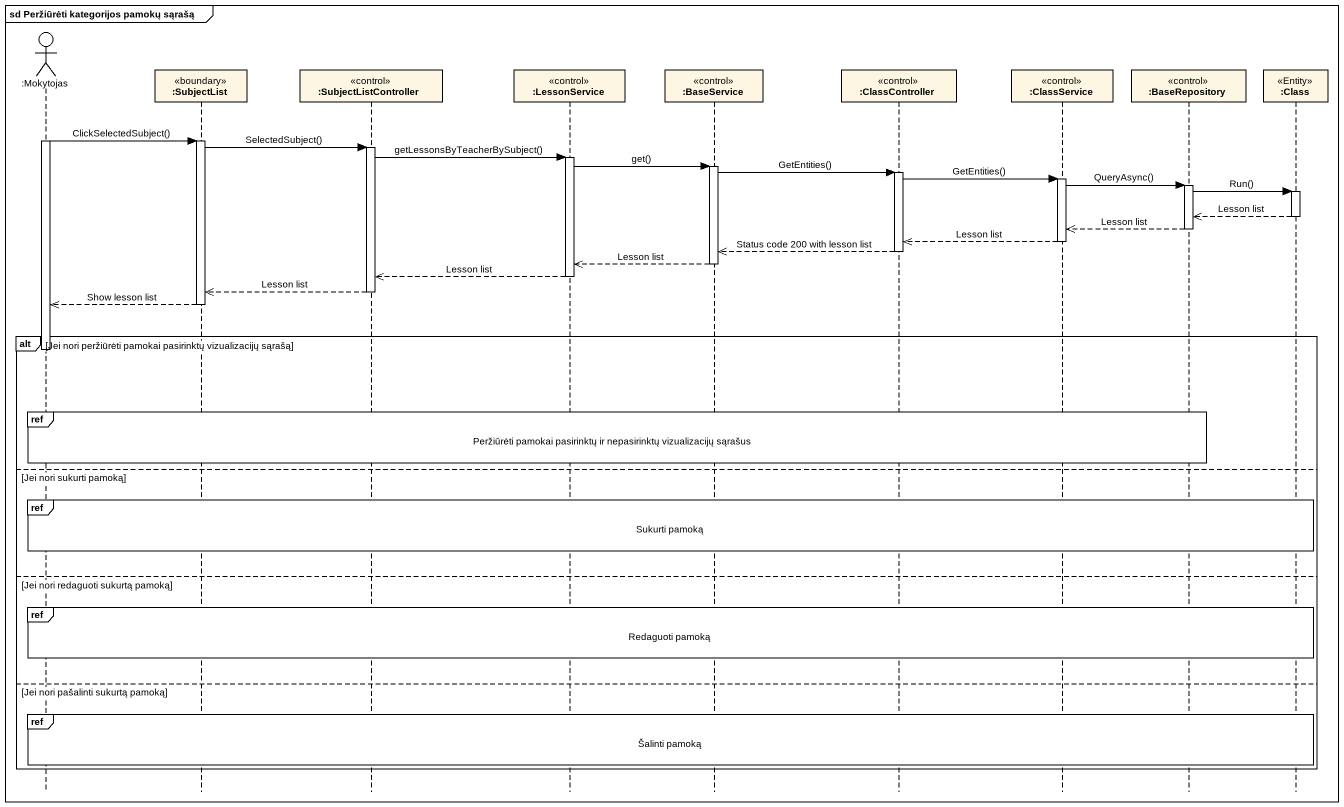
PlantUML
@startuml
mainframe sd Peržiūrėti kategorijos pamokų sąrašą
hide footbox
actor ":Mokytojas" as Mokytojas
participant ":SubjectList" as SubjectList <<boundary>>
participant ":SubjectListController" as SubjectListController <<control>>
participant ":LessonService" as LessonService <<control>>
participant ":BaseService" as BaseService <<control>>
participant ":ClassController" as ClassController <<control>>
participant ":ClassService" as ClassService <<control>>
participant ":BaseRepository" as BaseRepository <<control>>
participant ":Class" as Class_ <<Entity>>

activate Mokytojas
Mokytojas -> SubjectList : ClickSelectedSubject()
activate SubjectList
SubjectList -> SubjectListController : SelectedSubject()
activate SubjectListController
SubjectListController -> LessonService : getLessonsByTeacherBySubject()
activate LessonService
LessonService -> BaseService : get()
activate BaseService
BaseService -> ClassController : GetEntities()
activate ClassController
ClassController -> ClassService : GetEntities()
activate ClassService
ClassService -> BaseRepository : QueryAsync()
activate BaseRepository
BaseRepository -> Class_ : Run()
activate Class_
Class_ -->> BaseRepository : Lesson list
deactivate Class_
BaseRepository -->> ClassService : Lesson list
deactivate BaseRepository
ClassService -->> ClassController : Lesson list
deactivate ClassService
ClassController -->> BaseService : Status code 200 with lesson list
deactivate ClassController
BaseService -->> LessonService : Lesson list
deactivate BaseService
LessonService -->> SubjectListController : Lesson list
deactivate LessonService
SubjectListController -->> SubjectList : Lesson list
deactivate SubjectListController
SubjectList -->> Mokytojas : Show lesson list
deactivate SubjectList
alt Jei nori peržiūrėti pamokai pasirinktų vizualizacijų sąrašą
  deactivate Mokytojas
  ref over Mokytojas, SubjectList, SubjectListController, LessonService, BaseService, ClassController, ClassService, BaseRepository : Peržiūrėti pamokai pasirinktų ir nepasirinktų vizualizacijų sąrašus
else Jei nori sukurti pamoką
  ref over Mokytojas, SubjectList, SubjectListController, LessonService, BaseService, ClassController, ClassService, BaseRepository, Class_ : Sukurti pamoką
else Jei nori redaguoti sukurtą pamoką
  ref over Mokytojas, SubjectList, SubjectListController, LessonService, BaseService, ClassController, ClassService, BaseRepository, Class_ : Redaguoti pamoką
else Jei nori pašalinti sukurtą pamoką
  ref over Mokytojas, SubjectList, SubjectListController, LessonService, BaseService, ClassController, ClassService, BaseRepository, Class_ : Šalinti pamoką
end
@enduml
